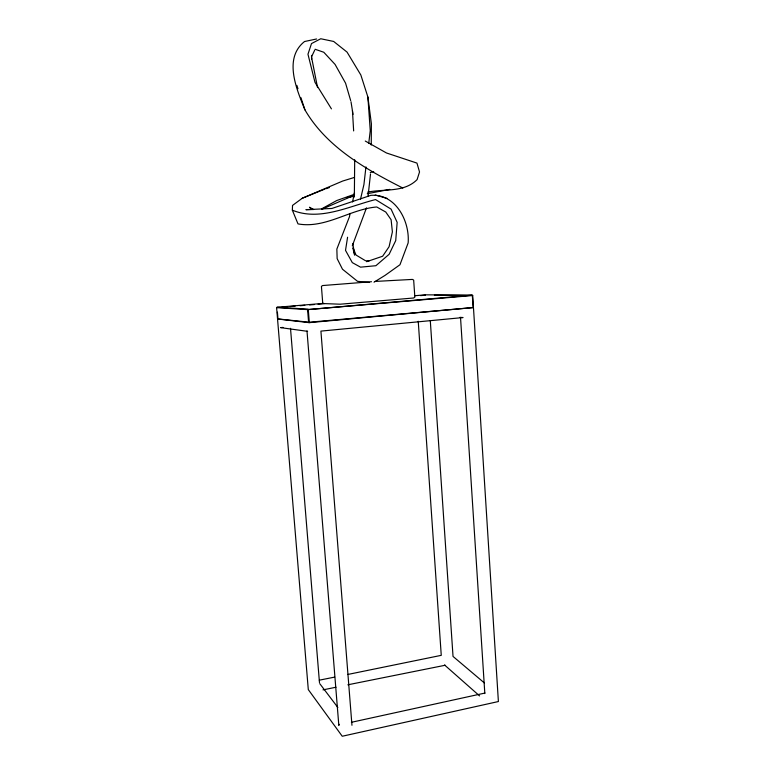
<?xml version="1.0" encoding="UTF-8"?>
<svg xmlns="http://www.w3.org/2000/svg" width="775" height="775" viewBox="0 0 775 775"><rect width="100%" height="100%" fill="white"/><g stroke="black" fill="none" stroke-linecap="round" stroke-linejoin="round"><path stroke-width="1.16" d="M371.235 145.022L371.39 123.787L367.892 97.03L360.84 74.991L347.045 52.099L333.667 41.453L320.753 38.75L311.492 43.584L307.966 54.221L314.979 82.305L331.438 108.868M354.349 196.986L354.698 159.708M354.417 196.269L354.456 192.801L352.538 201.965M366.643 261.688L382.637 256.234L389.089 246.702L392.392 231.88L391.104 219.713L385.766 212.03L376.747 206.983C350.106 209.153 325.461 228.916 297.997 223.898L292.349 210.18L292.533 205.414L302.289 198.235L342.724 181.03L354.185 177.504M368.057 196.211L370.508 173.958M365.955 166.896L363.921 184.595L360.511 199.175M368.716 143.501L370.256 130.704L367.892 97.03M347.578 237.237L345.514 250.364L352.315 262.628L360.53 267.162L375.894 265.709L389.147 254.268L395.725 240.589L397.149 222.357L391.094 209.143L375.546 199.572C349.089 206.227 319.542 221.485 292.349 210.18M350.135 213.416L349.418 216.845L336.854 249.075L337.144 258.627L342.482 269.225L357.546 281.335L369.452 282.458M339.179 724.334L338.83 725.439L306.997 330.954M352.305 245.84L366.478 207.874M314.679 50.21L311.482 56.914L317.547 87.585M484.511 693.586L484.985 693.083M414.761 295.73L425.533 294.829L472.149 295.149L472.702 295.527L473.457 307.539L309.215 322.662L277.547 318.99L276.607 307.714L277.092 307.268L323.776 303.354M472.149 295.149L307.588 309.622L277.033 307.665M374.034 282.177L385.039 275.387L399.968 264.74L408.144 242.924C409.897 221.02 395.55 193.43 370.838 195.348L331.923 208.456L305.912 209.676L313.623 209.502L309.525 207.225L311.066 208.872M322.051 208.611L336.728 200.541L353.768 194.525M367.65 192.132C384.284 188.645 403.872 192.849 417.095 179.616L419.527 171.963L416.96 163.099L386.493 152.985L365.267 141.04M321.577 209.386L353.584 195.494M302.289 198.235L324.899 189.071M326.033 188.693L329.433 187.54M370.247 172.573L373.686 171.517M351.404 722.3L484.801 693.092L460.544 317.74L459.992 317.363L463.053 317.547L320.918 331.109L351.957 725.284M316.588 38.983L304.536 41.521C283.195 58.512 296.68 89.358 304.924 109.847C326.527 147.037 365.519 169.115 402.826 188.034M322.981 689.876L336.021 687.222M347.868 684.8L445.073 665.279L444.588 665.018L479.58 695.921M319.31 680.179L334.645 677.108M347.626 674.502L441.256 655.34L418.238 321.267M347.132 197.577L354.243 196.211M367.263 193.711L389.757 189.391M277.973 318.932L309.293 322.226L473.457 307.539M309.215 322.662L308.595 322.264L307.588 309.622L472.702 295.527L434.407 295.236M282.991 327.418L280.637 327.631L307.607 331.342M281.858 307.258L286.682 306.861M290.305 306.551L295.13 306.144M299.954 305.747L304.778 305.34M309.603 304.933L314.437 304.527M318.05 304.226L324.086 303.713M420.593 295.614L425.417 295.207M371.487 281.722L322.603 285.549L321.422 286.372L322.72 302.977M375.061 281.441L412.377 279.417L413.666 280.066L414.848 297.154L413.666 297.997L340.177 304.207L324.018 303.597M369.074 260.933L365.5 260.739L356.006 255.023L353.129 247.884M277.092 307.268L308.13 309.118M375.207 194.99L387.219 198.448M315.096 49.261L323.785 52.254L335.071 64.412L345.573 83.177L350.668 100.585M484.375 682.94L453.026 656.425L430.29 320.55M319.746 683.627L337.861 707.488M296.864 85.395L297.968 88.737M300.894 97.621L304.924 109.847M352.887 248.155L354.621 255.101L352.848 243.67M351.007 101.748L353.022 114.409M277.411 312.17L277.876 317.808M277.605 319.794L308.295 689.595L342.24 736.25L498.393 701.54L473.515 308.402M290.509 328.319L319.474 682.601M308.285 309.583L309.293 322.226M472.353 295.575L473.118 307.597M352.441 110.573L353.652 130.927M311.54 55.413L311.657 59.007"/></g></svg>
